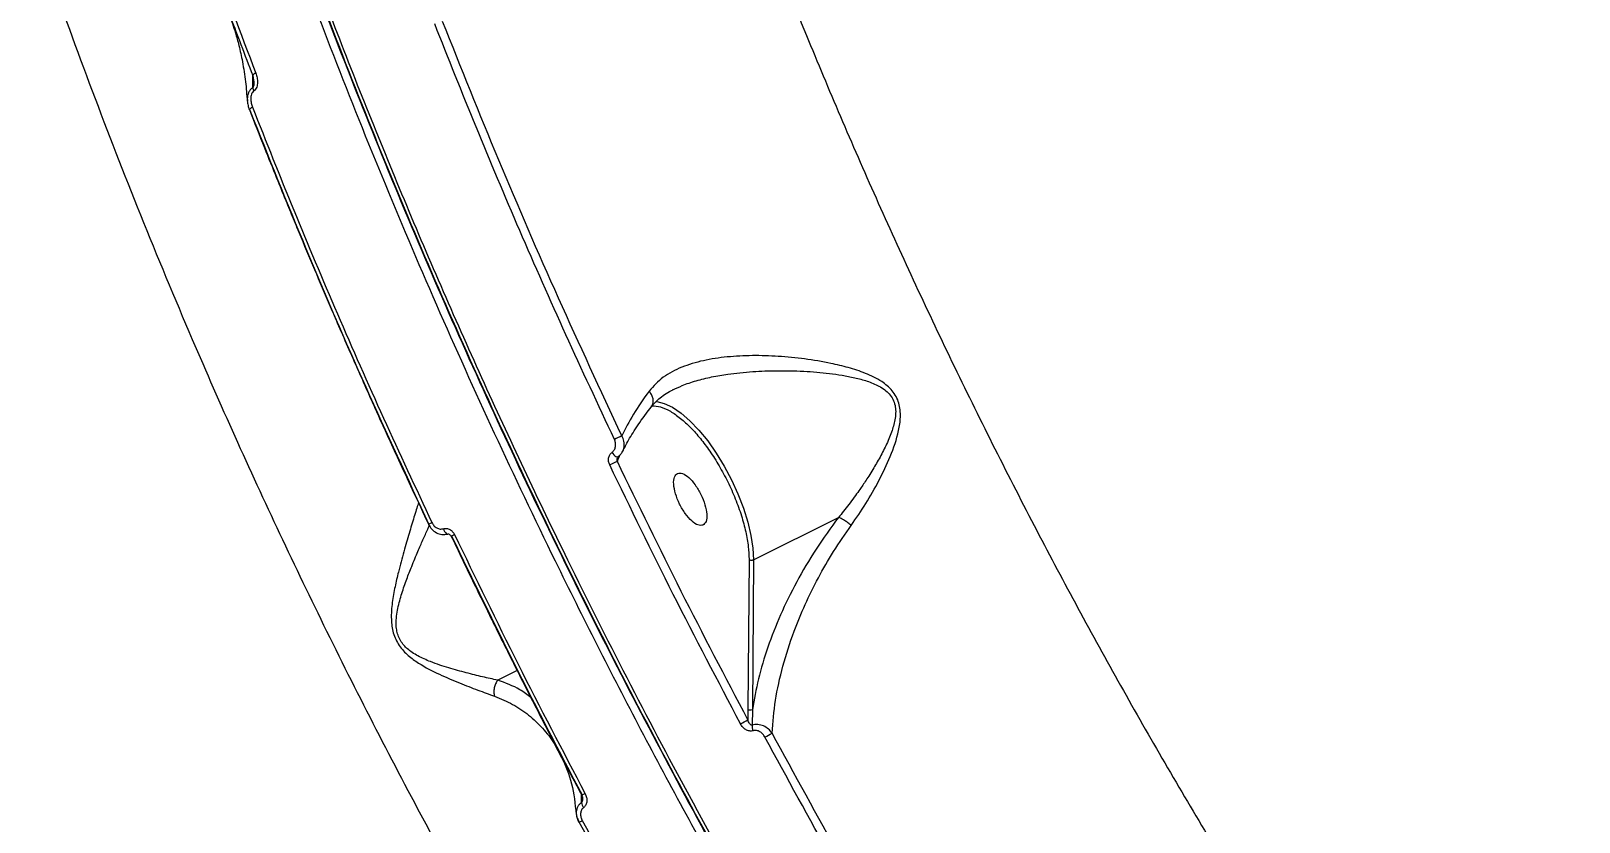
# Model space of a CAD drawing. Header units: millimetres. Extents: x -7083 to 7374, y -8368 to 7509.
# Drawn here: x 2199.4 to 2441.1, y -2360.5 to -2237 of the extents above; entities that cross this region are included whole.
import ezdxf

# ---------------------------------------------------------------- set-up
doc = ezdxf.new("R2010")
doc.units = ezdxf.units.MM
for name, color, linetype in [('DIKOM_ОБЪЕКТ', 7, 'Continuous'), ('DIKOM_РАЗМЕР_ЗОНА', 7, 'Continuous'), ('DIKOM_РАЗМЕР_ОБЪЕКТА', 7, 'Continuous')]:
    doc.layers.add(name, color=color, linetype=linetype)
doc.styles.add('style1', font='arial.ttf', dxfattribs={"width": 0.8})
doc.dimstyles.new('1-50', dxfattribs={"dimtxt": 300, "dimasz": 200, "dimexe": 100, "dimexo": 0, "dimgap": 100, "dimtad": 1, "dimtxsty": 'style1', "dimcen": 200, "dimclrd": 7, "dimclre": 7, "dimclrt": 7, "dimadec": 1, "dimazin": 2, "dimtfac": 1, "dimtmove": 0, "dimatfit": 2, "dimfxl": 0, "dimlwd": 25, "dimlwe": 18, "dimarcsym": 0})

# ---------------------------------------------------------------- blocks, each defined once
blk = doc.blocks.new('*D10')
at = {"layer": 'Defpoints', "color": 0, "transparency": 16777216}
for p in [(-5583.43, 647.96), (4593.55, 648.92), (4593.55, -5902.54)]:
    blk.add_point(p, dxfattribs=at)
at = {"layer": 'DIKOM_РАЗМЕР_ОБЪЕКТА', "color": 7, "lineweight": 18, "transparency": 16777216}
for p, q in [((-5583.43, 647.96), (-5583.43, -6002.54)), ((4593.55, 648.92), (4593.55, -6002.54))]:
    blk.add_line(p, q, dxfattribs=at)
at = {"layer": 'DIKOM_РАЗМЕР_ОБЪЕКТА', "color": 7, "lineweight": 25, "transparency": 16777216}
blk.add_line((-5383.43, -5902.54), (4393.55, -5902.54), dxfattribs=at)
at = {"layer": 'DIKOM_РАЗМЕР_ОБЪЕКТА', "color": 7, "transparency": 16777216}
for points in [[(-5383.43, -5869.2), (-5383.43, -5935.87), (-5583.43, -5902.54)], [(4393.55, -5869.2), (4393.55, -5935.87), (4593.55, -5902.54)]]:
    blk.add_solid(points, dxfattribs=at)
at = {"layer": 'DIKOM_РАЗМЕР_ОБЪЕКТА', "color": 7, "transparency": 16777216, "insert": (-226.13, -5649.37), "char_height": 300, "attachment_point": 5, "style": 'style1'}
blk.add_mtext('10150', dxfattribs=at)
blk = doc.blocks.new('*D11')
at = {"layer": 'Defpoints', "color": 0, "transparency": 16777216}
for p in [(-321.71, 5509.06), (-348.71, -4811.52), (5568.58, -4811.52)]:
    blk.add_point(p, dxfattribs=at)
at = {"layer": 'DIKOM_РАЗМЕР_ОБЪЕКТА', "color": 7, "lineweight": 18, "transparency": 16777216}
for p, q in [((-321.71, 5509.06), (5668.58, 5509.06)), ((-348.71, -4811.52), (5668.58, -4811.52))]:
    blk.add_line(p, q, dxfattribs=at)
at = {"layer": 'DIKOM_РАЗМЕР_ОБЪЕКТА', "color": 7, "lineweight": 25, "transparency": 16777216}
blk.add_line((5568.58, 5309.06), (5568.58, -4611.52), dxfattribs=at)
at = {"layer": 'DIKOM_РАЗМЕР_ОБЪЕКТА', "color": 7, "transparency": 16777216}
for points in [[(5535.25, 5309.06), (5601.91, 5309.06), (5568.58, 5509.06)], [(5535.25, -4611.52), (5601.91, -4611.52), (5568.58, -4811.52)]]:
    blk.add_solid(points, dxfattribs=at)
at = {"layer": 'DIKOM_РАЗМЕР_ОБЪЕКТА', "color": 7, "transparency": 16777216, "insert": (5315.31, 775.23), "char_height": 300, "attachment_point": 5, "rotation": 90, "style": 'style1'}
blk.add_mtext('10300', dxfattribs=at)
blk = doc.blocks.new('*D12')
at = {"layer": 'Defpoints', "color": 0, "transparency": 16777216}
for p in [(-621.71, 7509.06), (-373.6, -6811.53), (7273.89, -6811.53)]:
    blk.add_point(p, dxfattribs=at)
at = {"layer": 'DIKOM_РАЗМЕР_ЗОНА', "color": 7, "lineweight": 18, "transparency": 16777216}
for p, q in [((-621.71, 7509.06), (7373.89, 7509.06)), ((-373.6, -6811.53), (7373.89, -6811.53))]:
    blk.add_line(p, q, dxfattribs=at)
at = {"layer": 'DIKOM_РАЗМЕР_ЗОНА', "color": 7, "lineweight": 25, "transparency": 16777216}
blk.add_line((7273.89, 7309.06), (7273.89, -6611.53), dxfattribs=at)
at = {"layer": 'DIKOM_РАЗМЕР_ЗОНА', "color": 7, "transparency": 16777216}
for points in [[(7240.56, 7309.06), (7307.22, 7309.06), (7273.89, 7509.06)], [(7240.56, -6611.53), (7307.22, -6611.53), (7273.89, -6811.53)]]:
    blk.add_solid(points, dxfattribs=at)
at = {"layer": 'DIKOM_РАЗМЕР_ЗОНА', "color": 7, "transparency": 16777216, "insert": (7020.62, 1288.25), "char_height": 300, "attachment_point": 5, "rotation": 90, "style": 'style1'}
blk.add_mtext('14300', dxfattribs=at)
blk = doc.blocks.new('*D13')
at = {"layer": 'Defpoints', "color": 0, "transparency": 16777216}
for p in [(6593.53, 996.24), (-7083.43, 647.96), (6593.53, -8268.31)]:
    blk.add_point(p, dxfattribs=at)
at = {"layer": 'DIKOM_РАЗМЕР_ЗОНА', "color": 7, "lineweight": 18, "transparency": 16777216}
for p, q in [((6593.53, 996.24), (6593.53, -8368.31)), ((-7083.43, 647.96), (-7083.43, -8368.31))]:
    blk.add_line(p, q, dxfattribs=at)
at = {"layer": 'DIKOM_РАЗМЕР_ЗОНА', "color": 7, "lineweight": 25, "transparency": 16777216}
blk.add_line((-6883.43, -8268.31), (6393.53, -8268.31), dxfattribs=at)
at = {"layer": 'DIKOM_РАЗМЕР_ЗОНА', "color": 7, "transparency": 16777216}
for points in [[(-6883.43, -8234.97), (-6883.43, -8301.64), (-7083.43, -8268.31)], [(6393.53, -8234.97), (6393.53, -8301.64), (6593.53, -8268.31)]]:
    blk.add_solid(points, dxfattribs=at)
at = {"layer": 'DIKOM_РАЗМЕР_ЗОНА', "color": 7, "transparency": 16777216, "insert": (322.1, -8015.03), "char_height": 300, "attachment_point": 5, "style": 'style1'}
blk.add_mtext('13650', dxfattribs=at)

msp = doc.modelspace()

# ---------------------------------------------------------------- linework, layer by layer
at = {"layer": 'DIKOM_ОБЪЕКТ', "color": 7, "linetype": 'Continuous', "lineweight": 15}
for p, q in [((2234.018, -2245.854), (2234.001, -2244.002)), ((2234.002, -2243.999), (2234.201, -2245.02)), ((2312.185, -2319.567), (2325.46, -2312.947)), ((2311.488, -2319.477), (2311.314, -2342.865)), ((2312.185, -2319.567), (2312.011, -2342.955)), ((2275.282, -2336.852), (2272.254, -2338.362)), ((2311.314, -2342.865), (2311.308, -2344.544)), ((2312.011, -2342.955), (2311.956, -2345.382)), ((2281.617, -2349.326), (2282.189, -2350.418)), ((2282.189, -2350.418), (2282.342, -2350.712)), ((2285.339, -2357.455), (2285.322, -2356.283))]:
    msp.add_line(p, q, dxfattribs=at)
at = {"layer": 'DIKOM_ОБЪЕКТ', "color": 7, "linetype": 'Continuous', "lineweight": 15, "flags": 128}
for points in [[(2234.484, -2243.606), (2234.332, -2243.686), (2234.203, -2243.765), (2234.103, -2243.838), (2234.035, -2243.904), (2234.001, -2243.96), (2234.002, -2244)], [(2233.964, -2248.938), (2233.82, -2249.014), (2233.696, -2249.089), (2233.596, -2249.159), (2233.525, -2249.222), (2233.485, -2249.275), (2233.477, -2249.318), (2233.496, -2249.346)], [(2297.037, -2294.875), (2297.08, -2294.879), (2298.259, -2295.164), (2299.535, -2295.769), (2300.879, -2296.68), (2302.264, -2297.879), (2303.658, -2299.338), (2305.032, -2301.028), (2306.355, -2302.91), (2307.6, -2304.944), (2308.739, -2307.086), (2309.746, -2309.29), (2310.602, -2311.507), (2311.286, -2313.689), (2311.785, -2315.79), (2312.086, -2317.764), (2312.185, -2319.567)], [(2290.097, -2302.805), (2290.24, -2303.001), (2290.398, -2303.177), (2290.56, -2303.322), (2290.717, -2303.429), (2290.86, -2303.491), (2290.981, -2303.505), (2291.072, -2303.469), (2291.128, -2303.385)], [(2261.985, -2313.775), (2261.839, -2313.849), (2261.712, -2313.916), (2261.608, -2313.972), (2261.53, -2314.018), (2261.481, -2314.05), (2261.464, -2314.068), (2261.477, -2314.071), (2261.522, -2314.059)], [(2263.78, -2314.726), (2263.863, -2314.951), (2263.964, -2315.156), (2264.076, -2315.327), (2264.193, -2315.454), (2264.309, -2315.531), (2264.415, -2315.552), (2264.442, -2315.547)], [(2265.521, -2315.644), (2265.369, -2315.721), (2265.237, -2315.79), (2265.13, -2315.847), (2265.053, -2315.892), (2265.009, -2315.921), (2264.999, -2315.934), (2265.004, -2315.935)], [(2285.905, -2356.085), (2285.752, -2356.16), (2285.617, -2356.223), (2285.507, -2356.272), (2285.424, -2356.304), (2285.372, -2356.319), (2285.354, -2356.315), (2285.356, -2356.309)]]:
    msp.add_lwpolyline(points, dxfattribs=at)
at = {"layer": 'DIKOM_ОБЪЕКТ', "color": 7, "linetype": 'Continuous', "lineweight": 15}
for centre, radius, start, end in [((2235.568, -2245.583), 1.574, 189.91569, 210.34254), ((2297.679, -2315.03), 15.975, 112.19288, 116.80919), ((2297.733, -2320.562), 17.699, 112.60459, 116.87567), ((2311.729, -2342.393), 0.629, 228.67299, 296.55124), ((2305.488, -2335.568), 10.698, 295.89517, 302.95753), ((2314.014, -2345.473), 2.061, 177.47405, 202.1797), ((2309.553, -2338.202), 10.073, 295.96671, 303.29541), ((2287.041, -2357.185), 1.724, 188.99275, 217.36819), ((2284.682, -2359.191), 1.329, 279.38737, 305.34208)]:
    msp.add_arc(centre, radius, start, end, dxfattribs=at)
for points, knots in [([(2209.731, -2122.272), (2211.219, -2128.55), (2214.196, -2141.117), (2219.429, -2160.373), (2225.213, -2179.881), (2231.592, -2199.623), (2238.536, -2219.536), (2246.033, -2239.569), (2254.065, -2259.668), (2262.611, -2279.776), (2271.651, -2299.839), (2280.09, -2317.549), (2287.765, -2332.95), (2294.563, -2346.12), (2301.61, -2359.304), (2308.903, -2372.484), (2316.438, -2385.638), (2324.209, -2398.742), (2333.295, -2413.539), (2343.793, -2429.93), (2355.791, -2447.751), (2368.183, -2465.242), (2380.941, -2482.326), (2391.118, -2495.228), (2398.541, -2504.289), (2403.11, -2509.756), (2407.708, -2515.148), (2412.334, -2520.462), (2416.987, -2525.696), (2421.665, -2530.846), (2429.133, -2538.889), (2439.441, -2549.525), (2452.202, -2561.842), (2464.639, -2573.045), (2476.719, -2583.171), (2488.804, -2592.526), (2500.86, -2601.063), (2512.849, -2608.735), (2524.735, -2615.494), (2536.478, -2621.296), (2548.04, -2626.098), (2559.378, -2629.859), (2570.452, -2632.54), (2581.219, -2634.102), (2591.639, -2634.52), (2601.655, -2633.735), (2611.276, -2631.826), (2617.241, -2629.526), (2620.235, -2628.372)], [0, 0, 0, 0, 0.0248239, 0.0496902, 0.074599, 0.0995502, 0.1245438, 0.1495798, 0.1746582, 0.1997791, 0.2249424, 0.2501481, 0.2668666, 0.2837596, 0.3008272, 0.3180694, 0.3354861, 0.3530774, 0.3708432, 0.3960072, 0.4215132, 0.4473613, 0.4735514, 0.5000836, 0.5092169, 0.5183856, 0.5275897, 0.5368291, 0.5461038, 0.5554139, 0.5647593, 0.5906387, 0.6167852, 0.6407872, 0.66501, 0.6894536, 0.714118, 0.7390032, 0.7641093, 0.7894361, 0.8149838, 0.8407523, 0.8667415, 0.8929516, 0.9193825, 0.9460342, 0.9729067, 1, 1, 1, 1]), ([(2211.14, -2122.849), (2211.577, -2124.731), (2212.4, -2128.267), (2213.611, -2133.256), (2214.684, -2137.562), (2215.604, -2141.173), (2216.394, -2144.216), (2217.999, -2150.308), (2220.476, -2159.34), (2224.011, -2171.473), (2228.587, -2186.375), (2234.554, -2204.512), (2241.952, -2225.261), (2249.672, -2245.443), (2257.635, -2264.993), (2266.064, -2284.505), (2274.933, -2303.916), (2284.222, -2323.182), (2293.907, -2342.259), (2303.966, -2361.099), (2314.38, -2379.666), (2325.114, -2397.898), (2336.139, -2415.744), (2347.418, -2433.148), (2358.93, -2450.075), (2370.646, -2466.484), (2382.539, -2482.337), (2394.582, -2497.597), (2406.736, -2512.214), (2418.966, -2526.145), (2431.237, -2539.351), (2443.524, -2551.809), (2455.797, -2563.483), (2468.031, -2574.353), (2480.189, -2584.383), (2492.237, -2593.543), (2504.135, -2601.807), (2515.86, -2609.155), (2527.384, -2615.574), (2538.679, -2621.045), (2549.723, -2625.556), (2560.48, -2629.092), (2570.688, -2631.584), (2580.34, -2633.102), (2589.448, -2633.718), (2596.578, -2633.51), (2601.9, -2632.959), (2605.457, -2632.421), (2608.163, -2631.884), (2610.19, -2631.416), (2611.801, -2631.009), (2613.801, -2630.451), (2616.194, -2629.697), (2618.962, -2628.716), (2620.892, -2627.903), (2621.923, -2627.469)], [0, 0, 0, 0, 0.0074698, 0.0140318, 0.0196756, 0.0243864, 0.0281693, 0.0315583, 0.0481266, 0.0631549, 0.0781832, 0.1050169, 0.1318503, 0.1562456, 0.1806874, 0.2051036, 0.2294978, 0.2538921, 0.2782865, 0.3026805, 0.3270817, 0.3515342, 0.3759339, 0.4003282, 0.4247232, 0.4491181, 0.4735134, 0.4979357, 0.5223738, 0.5467705, 0.5711666, 0.5955638, 0.6199609, 0.6443613, 0.6688143, 0.6932266, 0.7176268, 0.7420276, 0.7664298, 0.7908325, 0.8152503, 0.8397106, 0.8641201, 0.8869019, 0.9096852, 0.9324698, 0.9424962, 0.9524577, 0.9616122, 0.9650928, 0.9696153, 0.9753671, 0.9823557, 0.9905774, 1, 1, 1, 1]), ([(2211.253, -2122.849), (2212.709, -2128.989), (2215.668, -2141.461), (2220.891, -2160.63), (2226.695, -2180.162), (2233.068, -2199.843), (2239.99, -2219.654), (2247.467, -2239.606), (2255.484, -2259.643), (2264.009, -2279.677), (2272.989, -2299.586), (2282.393, -2319.309), (2292.196, -2338.808), (2302.406, -2358.091), (2313.009, -2377.132), (2323.985, -2395.882), (2335.259, -2414.212), (2346.782, -2432.049), (2358.525, -2449.352), (2370.491, -2466.13), (2382.67, -2482.364), (2395.023, -2497.994), (2407.489, -2512.941), (2420.005, -2527.133), (2432.531, -2540.532), (2445.056, -2553.131), (2457.583, -2564.932), (2470.094, -2575.913), (2482.536, -2586.018), (2494.825, -2595.18), (2506.925, -2603.381), (2518.824, -2610.615), (2530.511, -2616.878), (2541.966, -2622.155), (2553.146, -2626.405), (2564.033, -2629.698), (2570.987, -2631.014), (2574.454, -2631.67)], [0, 0, 0, 0, 0.0278212, 0.0565184, 0.0850914, 0.1135541, 0.1420366, 0.1705846, 0.1992888, 0.2280105, 0.2566533, 0.2851629, 0.3136596, 0.3421375, 0.3707527, 0.3994752, 0.4282072, 0.4567298, 0.4852335, 0.5137766, 0.5423709, 0.571101, 0.5998195, 0.6283954, 0.6569115, 0.6853808, 0.71387, 0.7425526, 0.7712914, 0.7999331, 0.8284244, 0.8569356, 0.8855097, 0.9140648, 0.9427456, 0.9714602, 1, 1, 1, 1]), ([(2622.273, -2627.381), (2619.283, -2628.555), (2613.326, -2630.895), (2603.713, -2632.858), (2593.702, -2633.695), (2583.285, -2633.325), (2572.519, -2631.806), (2561.443, -2629.164), (2550.1, -2625.439), (2538.533, -2620.669), (2526.782, -2614.895), (2514.888, -2608.16), (2502.889, -2600.51), (2490.822, -2591.991), (2478.725, -2582.65), (2466.631, -2572.536), (2454.576, -2561.698), (2442.59, -2550.186), (2430.704, -2538.048), (2418.947, -2525.334), (2407.346, -2512.095), (2397.929, -2500.784), (2390.644, -2491.713), (2385.428, -2485.069), (2380.264, -2478.346), (2375.154, -2471.548), (2370.1, -2464.68), (2365.105, -2457.748), (2358.814, -2448.832), (2351.29, -2437.858), (2342.621, -2424.737), (2333.173, -2409.909), (2323.046, -2393.327), (2312.367, -2374.97), (2302.158, -2356.55), (2292.43, -2338.127), (2283.862, -2321.089), (2276.334, -2305.444), (2269.73, -2291.166), (2263.369, -2276.847), (2257.261, -2262.508), (2251.412, -2248.169), (2245.831, -2233.85), (2239.818, -2217.671), (2233.523, -2199.678), (2227.127, -2179.955), (2221.324, -2160.463), (2216.07, -2141.22), (2213.076, -2128.658), (2211.58, -2122.383)], [0, 0, 0, 0, 0.0271357, 0.0540498, 0.0807422, 0.1072129, 0.1334621, 0.1594895, 0.1852953, 0.2108795, 0.236242, 0.2613828, 0.286302, 0.3109995, 0.3354753, 0.3597295, 0.383762, 0.4075729, 0.4311621, 0.4545296, 0.4776754, 0.5005996, 0.5112386, 0.521823, 0.5323528, 0.5428281, 0.5532487, 0.5636148, 0.5739263, 0.5926881, 0.6112666, 0.6296615, 0.6544487, 0.6788949, 0.7030001, 0.7267642, 0.7501873, 0.7681706, 0.7861326, 0.8040731, 0.8219923, 0.83989, 0.8577663, 0.8756213, 0.9005809, 0.9254986, 0.9503743, 0.9752081, 1, 1, 1, 1]), ([(2293.009, -2160.698), (2294.565, -2165.753), (2297.683, -2175.88), (2302.829, -2191.214), (2308.32, -2206.649), (2314.182, -2222.165), (2320.007, -2236.754), (2325.729, -2250.408), (2331.288, -2263.133), (2337.097, -2275.902), (2343.153, -2288.698), (2349.452, -2301.501), (2355.879, -2314.075), (2362.423, -2326.414), (2369.073, -2338.517), (2375.944, -2350.585), (2383.031, -2362.599), (2390.328, -2374.537), (2397.352, -2385.624), (2404.065, -2395.878), (2410.434, -2405.32), (2416.932, -2414.669), (2423.555, -2423.91), (2430.299, -2433.029), (2437.158, -2442.011), (2445.548, -2452.644), (2455.534, -2464.752), (2467.163, -2478.072), (2479.004, -2490.836), (2489.276, -2501.212), (2497.914, -2509.473), (2504.883, -2515.861), (2511.884, -2521.996), (2518.907, -2527.865), (2525.946, -2533.455), (2532.99, -2538.752), (2540.772, -2544.268), (2549.264, -2549.851), (2558.422, -2555.324), (2567.501, -2560.184), (2576.478, -2564.407), (2585.971, -2568.226), (2595.901, -2571.433), (2606.157, -2573.77), (2616.117, -2575.107), (2622.414, -2575.069), (2625.572, -2575.05)], [0, 0, 0, 0, 0.024718, 0.049515, 0.0743906, 0.0993448, 0.1243772, 0.1447742, 0.1653296, 0.1860432, 0.2069151, 0.2279451, 0.2491333, 0.2694018, 0.2898707, 0.3105399, 0.3314092, 0.3524788, 0.3737485, 0.3911653, 0.4087376, 0.4264654, 0.4443486, 0.4623874, 0.4805816, 0.4989314, 0.5286791, 0.5588428, 0.5894223, 0.6204179, 0.638318, 0.656354, 0.674526, 0.6928339, 0.7112779, 0.7298579, 0.748574, 0.7733223, 0.7982563, 0.8233761, 0.8486818, 0.8741735, 0.905376, 0.9367478, 0.9682891, 1, 1, 1, 1]), ([(2214.325, -2187.619), (2214.862, -2189.326), (2215.826, -2192.39), (2217.141, -2196.468), (2218.179, -2199.647), (2219.053, -2202.293), (2220.713, -2207.27), (2222.868, -2213.58), (2225.498, -2221.046), (2227.213, -2225.81), (2228.492, -2229.313), (2229.466, -2231.959), (2230.715, -2235.319), (2232.251, -2239.399), (2233.386, -2242.361), (2234, -2243.962)], [0, 0, 0, 0, 0.091746, 0.1645875, 0.2185675, 0.2618556, 0.306033, 0.4843743, 0.5980718, 0.7029624, 0.7372325, 0.7839007, 0.843236, 0.9152587, 1, 1, 1, 1]), ([(2214.79, -2187.204), (2216.778, -2193.416), (2220.756, -2205.85), (2227.33, -2224.681), (2232.098, -2237.294), (2234.484, -2243.606)], [0, 0, 0, 0, 0.3328096, 0.666143, 1, 1, 1, 1]), ([(2508.107, -2618.138), (2505.933, -2617.609), (2501.035, -2616.417), (2493.898, -2614.016), (2486.831, -2611.273), (2480.444, -2608.471), (2473.997, -2605.344), (2467.498, -2601.896), (2460.955, -2598.136), (2454.375, -2594.074), (2445.871, -2588.47), (2435.419, -2580.974), (2423.014, -2571.172), (2410.659, -2560.537), (2400.119, -2550.741), (2391.411, -2542.188), (2384.514, -2535.152), (2377.675, -2527.916), (2370.898, -2520.494), (2364.192, -2512.898), (2357.56, -2505.141), (2350.419, -2496.522), (2342.794, -2486.997), (2334.717, -2476.526), (2326.796, -2465.876), (2319.038, -2455.072), (2311.45, -2444.135), (2303.9, -2432.878), (2296.399, -2421.306), (2288.96, -2409.427), (2281.727, -2397.473), (2274.705, -2385.467), (2267.9, -2373.43), (2260.736, -2360.319), (2253.27, -2346.122), (2245.576, -2330.838), (2238.228, -2315.581), (2231.232, -2300.383), (2223.939, -2283.786), (2216.451, -2265.788), (2208.917, -2246.426), (2201.911, -2227.209), (2197.723, -2214.553), (2195.633, -2208.238)], [0, 0, 0, 0, 0.0214801, 0.0483923, 0.0681495, 0.0878045, 0.1073574, 0.1268083, 0.1461571, 0.1654039, 0.1845488, 0.2200582, 0.2551155, 0.289721, 0.3238747, 0.34319, 0.3623579, 0.3813782, 0.4002512, 0.4189767, 0.4375547, 0.4559854, 0.4792523, 0.5022891, 0.5250958, 0.5476723, 0.5700187, 0.5921349, 0.6152806, 0.638208, 0.6609173, 0.6834083, 0.7056811, 0.7277355, 0.7554041, 0.7828236, 0.8099938, 0.8369146, 0.8635858, 0.897895, 0.9320675, 0.9661026, 1, 1, 1, 1]), ([(2230.494, -2234.898), (2230.609, -2235.215), (2230.89, -2235.987), (2231.359, -2237.455), (2231.902, -2239.432), (2232.452, -2241.977), (2232.919, -2244.863), (2233.07, -2246.978), (2233.142, -2247.992)], [0, 0, 0, 0, 0.084003, 0.2046646, 0.3619474, 0.5559134, 0.7868604, 1, 1, 1, 1]), ([(2290.474, -2300.772), (2287.928, -2295.334), (2282.857, -2284.503), (2275.673, -2268.221), (2268.819, -2252.035), (2264.546, -2241.28), (2262.418, -2235.925)], [0, 0, 0, 0, 0.2531164, 0.5041554, 0.7531166, 1, 1, 1, 1]), ([(2291.644, -2300.238), (2288.312, -2293.085), (2281.652, -2278.789), (2272.301, -2257.175), (2266.535, -2242.751), (2263.65, -2235.533)], [0, 0, 0, 0, 0.3335084, 0.6664869, 1, 1, 1, 1]), ([(2234.2, -2245.062), (2234.194, -2245.218), (2234.186, -2245.436), (2234.12, -2245.688), (2234.068, -2245.798), (2234.034, -2245.837), (2234.018, -2245.854)], [0, 0, 0, 0, 0.5883633, 0.8249305, 0.9199973, 1, 1, 1, 1]), ([(2234.484, -2243.606), (2234.561, -2243.84), (2234.714, -2244.307), (2234.78, -2245.059), (2234.688, -2245.685), (2234.476, -2246.141), (2234.299, -2246.299), (2234.21, -2246.378)], [0, 0, 0, 0, 0.2507153, 0.4997798, 0.7495254, 0.8750611, 1, 1, 1, 1]), ([(2234.018, -2245.854), (2233.881, -2245.967), (2233.611, -2246.187), (2233.28, -2246.772), (2233.114, -2247.399), (2233.177, -2247.857), (2233.195, -2247.987)], [0, 0, 0, 0, 0.2261525, 0.4432589, 0.8424325, 1, 1, 1, 1]), ([(2234.21, -2246.378), (2234.127, -2246.451), (2233.962, -2246.596), (2233.761, -2247.015), (2233.677, -2247.595), (2233.746, -2248.29), (2233.891, -2248.722), (2233.964, -2248.938)], [0, 0, 0, 0, 0.125053, 0.2503988, 0.5001135, 0.7492717, 1, 1, 1, 1]), ([(2233.161, -2247.935), (2233.188, -2248.178), (2233.244, -2248.658), (2233.401, -2249.104), (2233.478, -2249.323)], [0, 0, 0, 0, 0.5062883, 1, 1, 1, 1]), ([(2233.481, -2249.285), (2234.262, -2251.272), (2235.664, -2254.837), (2237.568, -2259.572), (2239.067, -2263.256), (2240.325, -2266.319), (2242.71, -2272.073), (2245.792, -2279.348), (2249.527, -2287.923), (2251.952, -2293.378), (2253.756, -2297.382), (2255.126, -2300.403), (2256.881, -2304.233), (2259.033, -2308.877), (2260.618, -2312.238), (2261.475, -2314.055)], [0, 0, 0, 0, 0.0917655, 0.1646127, 0.2185977, 0.2618808, 0.306052, 0.4843721, 0.598057, 0.7029297, 0.7372009, 0.7838691, 0.8432049, 0.9152348, 1, 1, 1, 1]), ([(2233.557, -2249.366), (2236.439, -2256.581), (2242.198, -2270.999), (2251.54, -2292.61), (2258.193, -2306.905), (2261.522, -2314.059)], [0, 0, 0, 0, 0.3335131, 0.6664916, 1, 1, 1, 1]), ([(2233.964, -2248.938), (2236.089, -2254.291), (2240.356, -2265.042), (2247.202, -2281.224), (2254.377, -2297.505), (2259.442, -2308.337), (2261.985, -2313.775)], [0, 0, 0, 0, 0.2468835, 0.4958447, 0.7468836, 1, 1, 1, 1]), ([(2327.449, -2314.196), (2328.222, -2313.073), (2329.767, -2310.829), (2331.817, -2307.215), (2333.616, -2303.44), (2334.777, -2300.104), (2335.205, -2297.28), (2335.045, -2295.445), (2334.49, -2294.082), (2333.66, -2292.868), (2332.057, -2291.548), (2329.688, -2290.418), (2327.005, -2289.542), (2323.834, -2288.781), (2320.173, -2288.173), (2316.061, -2287.773), (2312, -2287.654), (2308.062, -2287.849), (2304.316, -2288.414), (2300.915, -2289.439), (2297.944, -2290.96), (2296.572, -2292.472), (2295.885, -2293.23)], [0, 0, 0, 0, 0.0620883, 0.1240076, 0.1863237, 0.2496241, 0.2817012, 0.3143245, 0.3307481, 0.3472473, 0.3798454, 0.4226822, 0.4648325, 0.5065173, 0.5689065, 0.6311497, 0.6927041, 0.7543801, 0.8157288, 0.8770142, 0.9383191, 1, 1, 1, 1]), ([(2299.557, -2293.062), (2300.042, -2292.831), (2301.204, -2292.278), (2303.247, -2291.6), (2305.649, -2291.008), (2307.943, -2290.614), (2310.099, -2290.35), (2312.026, -2290.188), (2314.019, -2290.084), (2315.934, -2290.044), (2317.963, -2290.058), (2319.97, -2290.131), (2322.048, -2290.271), (2324.042, -2290.473), (2326.023, -2290.749), (2327.99, -2291.129), (2329.927, -2291.648), (2331.51, -2292.278), (2332.654, -2292.987), (2333.414, -2293.664), (2333.99, -2294.488), (2334.316, -2295.439), (2334.408, -2296.451), (2334.322, -2297.457), (2334.11, -2298.459), (2333.81, -2299.444), (2333.428, -2300.461), (2332.975, -2301.496), (2332.472, -2302.53), (2331.938, -2303.541), (2331.387, -2304.518), (2330.798, -2305.508), (2330.21, -2306.45), (2329.483, -2307.565), (2328.734, -2308.663), (2327.879, -2309.856), (2327.079, -2310.927), (2326.261, -2311.978), (2325.725, -2312.633), (2325.469, -2312.945)], [0, 0, 0, 0, 0.0327049, 0.07815, 0.1241179, 0.1709619, 0.2044685, 0.2400635, 0.2729537, 0.3088358, 0.3395587, 0.3780157, 0.4125745, 0.4470257, 0.4814437, 0.5159278, 0.5506723, 0.5854423, 0.6039638, 0.6203006, 0.6378209, 0.6552291, 0.6715468, 0.690009, 0.7073242, 0.7245512, 0.7433625, 0.7635983, 0.783058, 0.8028429, 0.8227377, 0.8409892, 0.8623091, 0.8800462, 0.9097014, 0.9309069, 0.9559019, 0.9789324, 1, 1, 1, 1]), ([(2295.885, -2293.23), (2295.019, -2294.461), (2293.287, -2296.924), (2292.192, -2299.133), (2291.644, -2300.238)], [0, 0, 0, 0, 0.4994841, 1, 1, 1, 1]), ([(2296.232, -2295.602), (2296.327, -2295.49), (2296.51, -2295.273), (2296.563, -2294.804), (2296.496, -2294.298), (2296.276, -2293.747), (2296.015, -2293.402), (2295.885, -2293.23)], [0, 0, 0, 0, 0.1991357, 0.3836809, 0.584011, 0.7925034, 1, 1, 1, 1]), ([(2296.289, -2295.647), (2296.693, -2295.177), (2297.559, -2294.168), (2298.909, -2293.419), (2299.63, -2293.019)], [0, 0, 0, 0, 0.4662046, 1, 1, 1, 1]), ([(2291.737, -2302.704), (2292.038, -2302.109), (2292.702, -2300.795), (2294.177, -2298.419), (2295.568, -2296.564), (2296.315, -2295.567)], [0, 0, 0, 0, 0.2763183, 0.6111286, 1, 1, 1, 1]), ([(2296.329, -2295.519), (2296.771, -2295.551), (2297.655, -2295.616), (2299.18, -2296.317), (2300.767, -2297.416), (2302.354, -2298.875), (2303.898, -2300.613), (2305.397, -2302.616), (2306.846, -2304.892), (2308.201, -2307.406), (2309.384, -2310.049), (2310.337, -2312.696), (2311.011, -2315.212), (2311.419, -2317.515), (2311.465, -2318.833), (2311.488, -2319.477)], [0, 0, 0, 0, 0.0797523, 0.1595046, 0.2379604, 0.3139453, 0.3865015, 0.4590577, 0.5350426, 0.6134985, 0.6932508, 0.7730031, 0.8514589, 0.9274438, 1, 1, 1, 1]), ([(2291.656, -2302.809), (2291.672, -2302.792), (2291.879, -2302.572), (2292.014, -2301.954), (2292.023, -2301.072), (2291.771, -2300.516), (2291.644, -2300.238)], [0, 0, 0, 0, 0.0270468, 0.3551949, 0.6782834, 1, 1, 1, 1]), ([(2289.732, -2304.774), (2289.666, -2304.599), (2289.533, -2304.249), (2289.545, -2303.687), (2289.717, -2303.162), (2289.97, -2302.924), (2290.097, -2302.805)], [0, 0, 0, 0, 0.2504842, 0.5004397, 0.7503024, 1, 1, 1, 1]), ([(2290.097, -2302.805), (2290.227, -2302.682), (2290.487, -2302.436), (2290.663, -2301.894), (2290.676, -2301.315), (2290.541, -2300.953), (2290.474, -2300.772)], [0, 0, 0, 0, 0.2496742, 0.4995813, 0.7495477, 1, 1, 1, 1]), ([(2291.04, -2303.489), (2291.19, -2303.368), (2291.486, -2303.13), (2291.674, -2302.801), (2291.767, -2302.64)], [0, 0, 0, 0, 0.5087245, 1, 1, 1, 1]), ([(2310.16, -2345.192), (2306.626, -2338.473), (2299.6, -2325.118), (2293.008, -2311.528), (2289.732, -2304.774)], [0, 0, 0, 0, 0.5030406, 1, 1, 1, 1]), ([(2290.93, -2304.222), (2290.918, -2304.144), (2290.893, -2303.991), (2290.908, -2303.77), (2290.962, -2303.643), (2290.983, -2303.593)], [0, 0, 0, 0, 0.3911114, 0.7606954, 1, 1, 1, 1]), ([(2290.93, -2304.222), (2290.946, -2304.183), (2291.091, -2303.84), (2291.235, -2303.497), (2291.363, -2303.193)], [0, 0, 0, 0, 0.1128844, 1, 1, 1, 1]), ([(2311.308, -2344.544), (2307.804, -2337.882), (2300.795, -2324.559), (2294.218, -2311.001), (2290.93, -2304.222)], [0, 0, 0, 0, 0.4999976, 1, 1, 1, 1]), ([(2290.975, -2303.593), (2290.99, -2303.568), (2291.02, -2303.514), (2291.033, -2303.497), (2291.04, -2303.489)], [0, 0, 0, 0, 0.4765742, 1, 1, 1, 1]), ([(2259.898, -2310.701), (2259.883, -2310.743), (2259.678, -2311.303), (2259.186, -2312.899), (2258.427, -2315.386), (2257.589, -2318.278), (2256.824, -2321.099), (2256.2, -2323.764), (2255.759, -2326.206), (2255.563, -2328.621), (2255.804, -2330.623), (2256.303, -2332), (2257.029, -2333.275), (2258.257, -2334.569), (2260.41, -2336.097), (2263.157, -2337.484), (2266.277, -2338.804), (2269.194, -2339.932), (2270.895, -2340.548), (2271.744, -2340.855)], [0, 0, 0, 0, 0.0064688, 0.0878793, 0.1692545, 0.2510563, 0.3335528, 0.388599, 0.4441712, 0.5006508, 0.5434333, 0.5650246, 0.586761, 0.6296159, 0.6715493, 0.7549383, 0.8373998, 0.9187774, 1, 1, 1, 1]), ([(2272.244, -2338.369), (2271.47, -2338.199), (2269.926, -2337.86), (2267.348, -2337.225), (2264.627, -2336.476), (2262.392, -2335.743), (2260.771, -2335.065), (2259.811, -2334.596), (2258.941, -2334.08), (2258.197, -2333.521), (2257.564, -2332.904), (2257.04, -2332.185), (2256.664, -2331.365), (2256.452, -2330.491), (2256.336, -2329.044), (2256.626, -2327.086), (2257.274, -2324.774), (2258.036, -2322.607), (2258.892, -2320.412), (2259.743, -2318.368), (2260.581, -2316.442), (2261.177, -2315.108), (2261.499, -2314.422), (2261.582, -2314.243)], [0, 0, 0, 0, 0.081224, 0.1620956, 0.2431966, 0.3246869, 0.3527688, 0.3799534, 0.405922, 0.42754, 0.4468324, 0.4676568, 0.4879106, 0.5074098, 0.5289038, 0.5892936, 0.6517267, 0.7154824, 0.7757262, 0.851847, 0.9136498, 0.9775503, 1, 1, 1, 1]), ([(2261.464, -2314.069), (2261.615, -2314.325), (2261.92, -2314.842), (2262.663, -2315.397), (2263.392, -2315.631), (2264.001, -2315.651), (2264.296, -2315.582), (2264.444, -2315.547)], [0, 0, 0, 0, 0.2395742, 0.4843366, 0.737088, 0.8676262, 1, 1, 1, 1]), ([(2261.985, -2313.775), (2262.082, -2313.942), (2262.276, -2314.274), (2262.729, -2314.62), (2263.254, -2314.813), (2263.604, -2314.755), (2263.78, -2314.726)], [0, 0, 0, 0, 0.2501987, 0.5002427, 0.7500682, 1, 1, 1, 1]), ([(2263.78, -2314.726), (2263.949, -2314.697), (2264.289, -2314.64), (2264.799, -2314.825), (2265.238, -2315.161), (2265.427, -2315.483), (2265.521, -2315.644)], [0, 0, 0, 0, 0.2499428, 0.4998023, 0.7497855, 1, 1, 1, 1]), ([(2325.46, -2312.947), (2324.255, -2314.599), (2321.836, -2317.914), (2318.843, -2323.037), (2316.328, -2328.163), (2314.349, -2333.232), (2312.85, -2338.199), (2312.29, -2341.372), (2312.011, -2342.955)], [0, 0, 0, 0, 0.1660477, 0.3333854, 0.5007368, 0.6669209, 0.8337666, 1, 1, 1, 1]), ([(2315.083, -2346.622), (2315.221, -2344.93), (2315.497, -2341.559), (2316.684, -2336.215), (2318.286, -2331.196), (2320.192, -2326.568), (2322.253, -2322.397), (2324.631, -2318.247), (2326.508, -2315.549), (2327.449, -2314.196)], [0, 0, 0, 0, 0.1674714, 0.3335895, 0.5002144, 0.6258409, 0.7503804, 0.8748301, 1, 1, 1, 1]), ([(2325.469, -2312.945), (2325.469, -2312.945), (2325.468, -2312.945), (2325.465, -2312.945), (2325.462, -2312.947), (2325.46, -2312.947)], [0, 0, 0, 0, 0.2102705, 0.4403343, 1, 1, 1, 1]), ([(2327.449, -2314.196), (2327.276, -2314.062), (2326.924, -2313.788), (2326.383, -2313.424), (2325.874, -2313.123), (2325.603, -2313.004), (2325.469, -2312.945)], [0, 0, 0, 0, 0.2453746, 0.499845, 0.7543971, 1, 1, 1, 1]), ([(2264.444, -2315.547), (2264.489, -2315.541), (2264.588, -2315.526), (2264.732, -2315.596), (2264.882, -2315.726), (2264.958, -2315.862), (2264.998, -2315.934)], [0, 0, 0, 0, 0.1924997, 0.426188, 0.699387, 1, 1, 1, 1]), ([(2265.007, -2315.923), (2265.716, -2317.404), (2267.045, -2320.18), (2268.928, -2324.055), (2270.55, -2327.365), (2271.908, -2330.112), (2273.03, -2332.367), (2274.171, -2334.648), (2275.559, -2337.405), (2277.395, -2341.022), (2279.658, -2345.429), (2282.355, -2350.622), (2284.318, -2354.332), (2285.37, -2356.319)], [0, 0, 0, 0, 0.10895, 0.2041311, 0.2855689, 0.3532797, 0.4072729, 0.4524955, 0.5222949, 0.6119237, 0.7213949, 0.8507367, 1, 1, 1, 1]), ([(2265.082, -2315.912), (2268.363, -2322.693), (2274.925, -2336.257), (2281.921, -2349.59), (2285.419, -2356.256)], [0, 0, 0, 0, 0.5000024, 1, 1, 1, 1]), ([(2265.521, -2315.644), (2268.79, -2322.401), (2275.366, -2335.997), (2282.378, -2349.362), (2285.905, -2356.085)], [0, 0, 0, 0, 0.4969594, 1, 1, 1, 1]), ([(2272.244, -2338.369), (2272.13, -2338.551), (2271.896, -2338.922), (2271.699, -2339.573), (2271.63, -2340.241), (2271.706, -2340.653), (2271.744, -2340.855)], [0, 0, 0, 0, 0.2456029, 0.500155, 0.7546254, 1, 1, 1, 1]), ([(2272.254, -2338.362), (2272.252, -2338.363), (2272.249, -2338.364), (2272.246, -2338.367), (2272.245, -2338.368), (2272.244, -2338.369)], [0, 0, 0, 0, 0.5597469, 0.7897946, 1, 1, 1, 1]), ([(2277.431, -2341.084), (2276.876, -2340.654), (2275.371, -2339.487), (2273.46, -2338.797), (2272.254, -2338.362)], [0, 0, 0, 0, 0.3687353, 1, 1, 1, 1]), ([(2271.744, -2340.855), (2272.715, -2341.252), (2274.651, -2342.043), (2277.134, -2343.759), (2279.274, -2345.833), (2280.798, -2347.68), (2281.438, -2348.966), (2281.617, -2349.326)], [0, 0, 0, 0, 0.2281566, 0.4550003, 0.6820078, 0.9109966, 1, 1, 1, 1]), ([(2312.106, -2346.251), (2312.015, -2346.273), (2311.83, -2346.318), (2311.438, -2346.288), (2310.967, -2346.102), (2310.487, -2345.71), (2310.269, -2345.364), (2310.16, -2345.192)], [0, 0, 0, 0, 0.1240826, 0.2515603, 0.5012358, 0.7509636, 1, 1, 1, 1]), ([(2311.956, -2345.382), (2311.924, -2345.384), (2311.855, -2345.386), (2311.718, -2345.313), (2311.488, -2345.064), (2311.383, -2344.759), (2311.308, -2344.544)], [0, 0, 0, 0, 0.0857422, 0.1850553, 0.4253853, 1, 1, 1, 1]), ([(2315.083, -2346.622), (2314.905, -2346.4), (2314.544, -2345.95), (2313.761, -2345.467), (2313.011, -2345.269), (2312.395, -2345.269), (2312.103, -2345.344), (2311.956, -2345.382)], [0, 0, 0, 0, 0.2368989, 0.4809618, 0.7350276, 0.8666634, 1, 1, 1, 1]), ([(2313.964, -2347.258), (2313.86, -2347.094), (2313.652, -2346.764), (2313.195, -2346.388), (2312.743, -2346.212), (2312.37, -2346.186), (2312.194, -2346.229), (2312.106, -2346.251)], [0, 0, 0, 0, 0.2488684, 0.4986898, 0.7484055, 0.8752705, 1, 1, 1, 1]), ([(2359.712, -2421.697), (2355.811, -2415.672), (2348.021, -2403.64), (2336.707, -2385.011), (2325.67, -2366.041), (2318.615, -2353.101), (2315.083, -2346.622)], [0, 0, 0, 0, 0.2503483, 0.4999977, 0.7496482, 1, 1, 1, 1]), ([(2358.692, -2422.502), (2354.703, -2416.339), (2346.781, -2404.1), (2335.361, -2385.271), (2324.385, -2366.38), (2317.42, -2353.6), (2313.964, -2347.258)], [0, 0, 0, 0, 0.2555167, 0.5073557, 0.7555169, 1, 1, 1, 1]), ([(2282.207, -2350.354), (2282.808, -2351.703), (2284.018, -2354.42), (2284.333, -2357.675), (2284.493, -2359.314)], [0, 0, 0, 0, 0.4962762, 1, 1, 1, 1]), ([(2285.354, -2356.316), (2285.399, -2356.41), (2285.484, -2356.589), (2285.5, -2356.789), (2285.508, -2356.884)], [0, 0, 0, 0, 0.5252716, 1, 1, 1, 1]), ([(2285.905, -2356.085), (2285.988, -2356.273), (2286.153, -2356.646), (2286.204, -2357.252), (2286.088, -2357.73), (2285.887, -2358.054), (2285.742, -2358.173), (2285.671, -2358.232)], [0, 0, 0, 0, 0.2505912, 0.5003158, 0.7496531, 0.8764418, 1, 1, 1, 1]), ([(2285.339, -2357.455), (2285.224, -2357.547), (2284.996, -2357.73), (2284.672, -2358.197), (2284.476, -2358.866), (2284.546, -2359.705), (2284.81, -2360.207), (2284.94, -2360.454)], [0, 0, 0, 0, 0.1323174, 0.2636927, 0.5173457, 0.7613942, 1, 1, 1, 1]), ([(2285.671, -2358.232), (2285.603, -2358.288), (2285.465, -2358.401), (2285.271, -2358.708), (2285.159, -2359.164), (2285.211, -2359.742), (2285.371, -2360.098), (2285.451, -2360.276)], [0, 0, 0, 0, 0.1240545, 0.2503586, 0.4996099, 0.7493586, 1, 1, 1, 1]), ([(2285.459, -2356.578), (2285.483, -2356.701), (2285.526, -2356.919), (2285.483, -2357.197), (2285.416, -2357.371), (2285.363, -2357.428), (2285.339, -2357.455)], [0, 0, 0, 0, 0.4223686, 0.7491691, 0.8839604, 1, 1, 1, 1]), ([(2284.523, -2359.239), (2284.553, -2359.46), (2284.611, -2359.897), (2284.803, -2360.303), (2284.898, -2360.503)], [0, 0, 0, 0, 0.5064614, 1, 1, 1, 1]), ([(2284.94, -2360.454), (2288.47, -2366.937), (2295.519, -2379.884), (2306.549, -2398.867), (2317.855, -2417.513), (2325.642, -2429.558), (2329.541, -2435.589)], [0, 0, 0, 0, 0.2503518, 0.5000023, 0.7496517, 1, 1, 1, 1]), ([(2285.451, -2360.276), (2288.904, -2366.621), (2295.862, -2379.408), (2306.83, -2398.313), (2318.242, -2417.159), (2326.159, -2429.411), (2330.146, -2435.582)], [0, 0, 0, 0, 0.2444831, 0.4926443, 0.7444833, 1, 1, 1, 1])]:
    msp.add_open_spline(points, degree=3, knots=knots, dxfattribs=at)
for points in [[(2304.285, -2314.163), (2304.039, -2314.199), (2303.545, -2314.272), (2302.535, -2313.584), (2301.512, -2312.414), (2300.604, -2310.884), (2299.955, -2309.237), (2299.669, -2307.737), (2299.763, -2306.556), (2300.138, -2306.24), (2300.325, -2306.082)], [(2300.325, -2306.082), (2300.572, -2306.046), (2301.065, -2305.973), (2302.075, -2306.661), (2303.098, -2307.831), (2304.006, -2309.362), (2304.655, -2311.008), (2304.941, -2312.508), (2304.847, -2313.69), (2304.473, -2314.005), (2304.285, -2314.163)], [(2311.488, -2319.477), (2311.532, -2319.512), (2311.62, -2319.583), (2311.809, -2319.633), (2312.011, -2319.634), (2312.127, -2319.589), (2312.185, -2319.567)]]:
    msp.add_open_spline(points, degree=3, dxfattribs=at)

# ---------------------------------------------------------------- dimensions: what is measured, and where the dimension line sits
at = {"layer": 'DIKOM_РАЗМЕР_ЗОНА'}
dim = msp.add_linear_dim(base=(7273.891, -6811.526), p1=(-621.712, 7509.064), p2=(-373.605, -6811.526), angle=90, text='14300', dimstyle='1-50', dxfattribs=at)
dim.commit()
dim.dimension.update_dxf_attribs({"geometry": '*D12', "text_midpoint": (7273.891, 1288.251), "dimtype": 160})
dim = msp.add_linear_dim(base=(6593.528, -8268.308), p1=(-7083.425, 647.956), p2=(6593.528, 996.237), text='13650', dimstyle='1-50', dxfattribs=at)
dim.commit()
dim.dimension.update_dxf_attribs({"geometry": '*D13', "text_midpoint": (322.101, -8268.308), "dimtype": 160})
at = {"layer": 'DIKOM_РАЗМЕР_ОБЪЕКТА'}
dim = msp.add_linear_dim(base=(5568.58, -4811.525), p1=(-321.712, 5509.064), p2=(-348.712, -4811.525), angle=90, text='10300', dimstyle='1-50', dxfattribs=at)
dim.commit()
dim.dimension.update_dxf_attribs({"geometry": '*D11', "text_midpoint": (5568.58, 775.227), "dimtype": 160})
dim = msp.add_linear_dim(base=(4593.55, -5902.538), p1=(-5583.425, 647.956), p2=(4593.55, 648.921), text='10150', dimstyle='1-50', dxfattribs=at)
dim.commit()
dim.dimension.update_dxf_attribs({"geometry": '*D10', "text_midpoint": (-226.127, -5902.538), "dimtype": 160})

doc.saveas('drawing.dxf')
